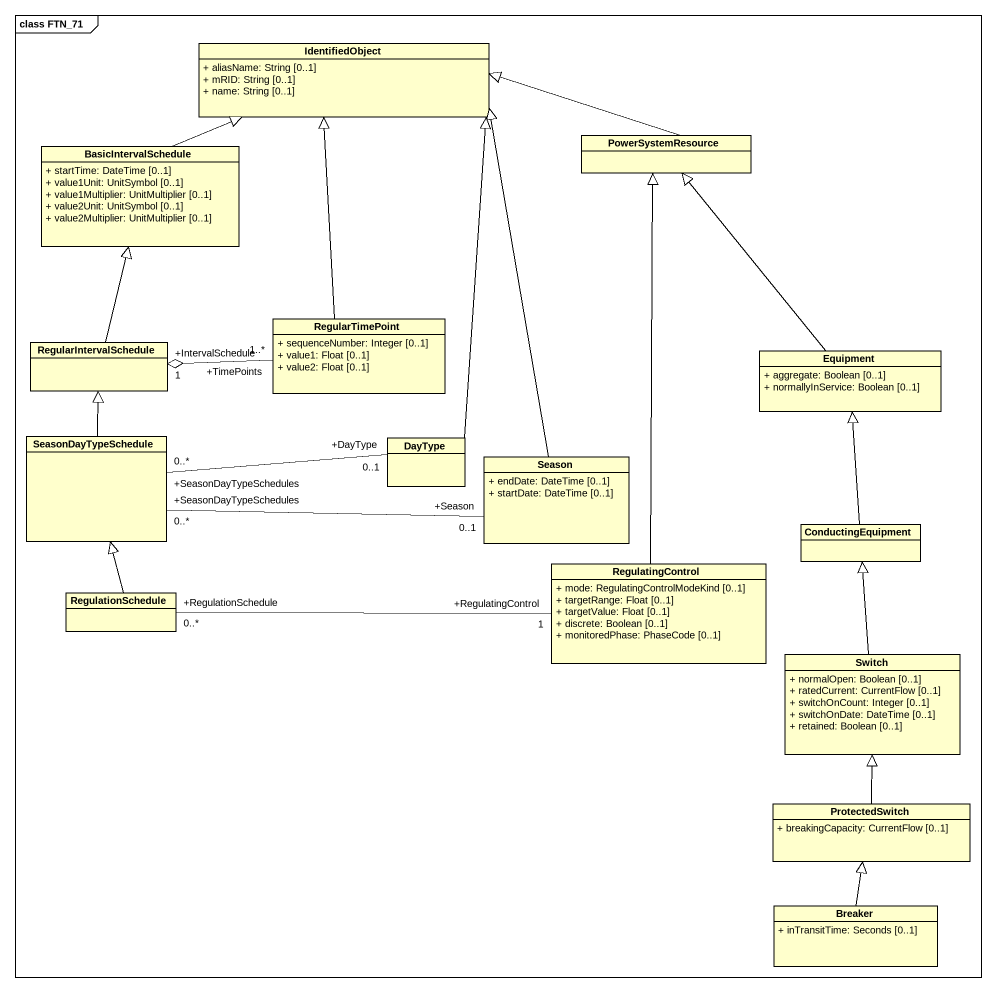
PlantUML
@startuml
mainframe class FTN_71
hide circle
hide empty members
skinparam classAttributeIconSize 0
class IdentifiedObject {
  + aliasName: String [0..1]
  + mRID: String [0..1]
  + name: String [0..1]
}
class BasicIntervalSchedule {
  + startTime: DateTime [0..1]
  + value1Unit: UnitSymbol [0..1]
  + value1Multiplier: UnitMultiplier [0..1]
  + value2Unit: UnitSymbol [0..1]
  + value2Multiplier: UnitMultiplier [0..1]
}
class PowerSystemResource
class RegularTimePoint {
  + sequenceNumber: Integer [0..1]
  + value1: Float [0..1]
  + value2: Float [0..1]
}
class RegularIntervalSchedule
class Equipment {
  + aggregate: Boolean [0..1]
  + normallyInService: Boolean [0..1]
}
class SeasonDayTypeSchedule
class DayType
class Season {
  + endDate: DateTime [0..1]
  + startDate: DateTime [0..1]
}
class ConductingEquipment
class RegulatingControl {
  + mode: RegulatingControlModeKind [0..1]
  + targetRange: Float [0..1]
  + targetValue: Float [0..1]
  + discrete: Boolean [0..1]
  + monitoredPhase: PhaseCode [0..1]
}
class RegulationSchedule
class Switch {
  + normalOpen: Boolean [0..1]
  + ratedCurrent: CurrentFlow [0..1]
  + switchOnCount: Integer [0..1]
  + switchOnDate: DateTime [0..1]
  + retained: Boolean [0..1]
}
class ProtectedSwitch {
  + breakingCapacity: CurrentFlow [0..1]
}
class Breaker {
  + inTransitTime: Seconds [0..1]
}
BasicIntervalSchedule -right-|> IdentifiedObject
PowerSystemResource -left-|> IdentifiedObject
RegularTimePoint -up-|> IdentifiedObject
RegularIntervalSchedule -up-|> BasicIntervalSchedule
RegularIntervalSchedule "+IntervalSchedule\n1" o-right- "+TimePoints\n1..*" RegularTimePoint
Equipment -up-|> PowerSystemResource
SeasonDayTypeSchedule -up-|> RegularIntervalSchedule
DayType -up-|> IdentifiedObject
DayType "+DayType\n0..1" -left- "+SeasonDayTypeSchedules\n0..*" SeasonDayTypeSchedule
Season -up-|> IdentifiedObject
Season "+Season\n0..1" -left- "+SeasonDayTypeSchedules\n0..*" SeasonDayTypeSchedule
ConductingEquipment -up-|> Equipment
RegulatingControl -up-|> PowerSystemResource
RegulationSchedule -up-|> SeasonDayTypeSchedule
RegulationSchedule "+RegulationSchedule\n0..*" -right- "+RegulatingControl\n1" RegulatingControl
Switch -up-|> ConductingEquipment
ProtectedSwitch -up-|> Switch
Breaker -up-|> ProtectedSwitch
@enduml
